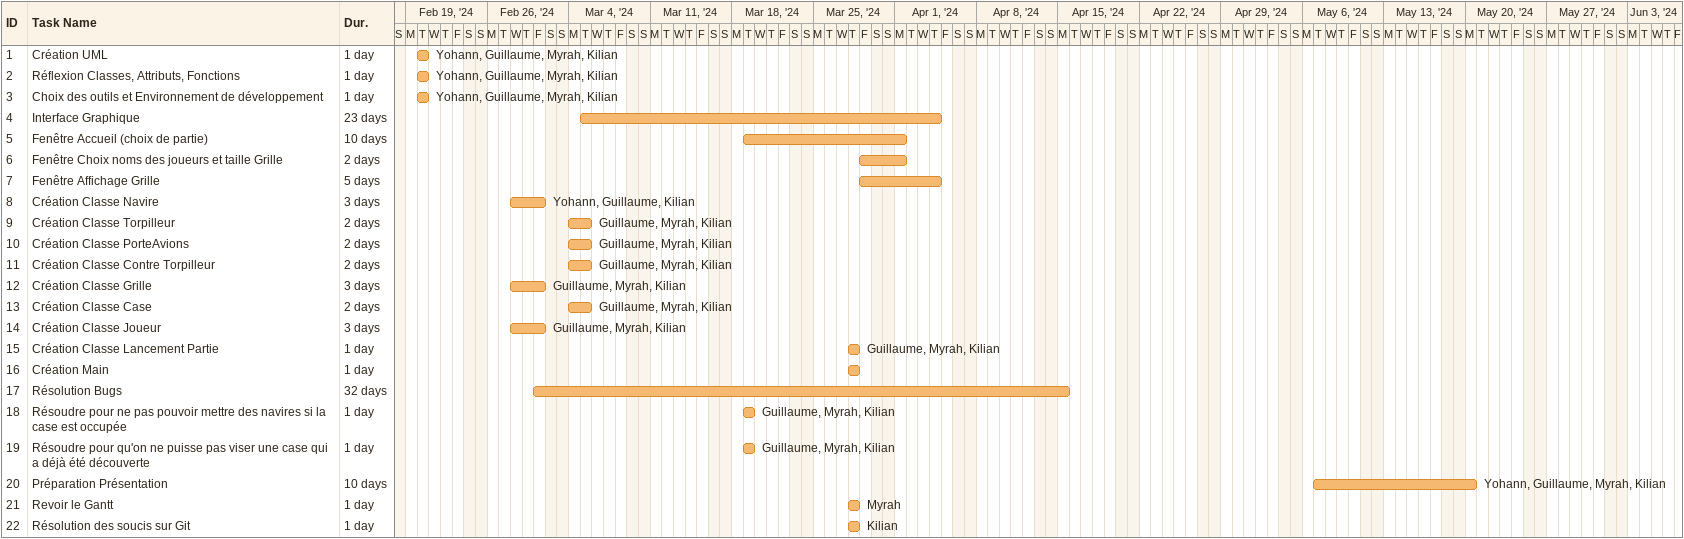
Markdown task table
| ID | Task | Duration | Start | Finish | Resources |
|---|---|---|---|---|---|
| 1 | Création UML | 1d | 2024-02-20 | 2024-02-20 | Yohann, Guillaume, Myrah, Kilian |
| 2 | Réflexion Classes, Attributs, Fonctions | 1d | 2024-02-20 | 2024-02-20 | Yohann, Guillaume, Myrah, Kilian |
| 3 | Choix des outils et Environnement de développement | 1d | 2024-02-20 | 2024-02-20 | Yohann, Guillaume, Myrah, Kilian |
| 4 | Interface Graphique | 23d | 2024-03-05 | 2024-04-04 |  |
| 5 | Fenêtre Accueil (choix de partie) | 10d | 2024-03-19 | 2024-04-01 |  |
| 6 | Fenêtre Choix noms des joueurs et taille Grille | 2d | 2024-03-29 | 2024-04-01 |  |
| 7 | Fenêtre Affichage Grille | 5d | 2024-03-29 | 2024-04-04 |  |
| 8 | Création Classe Navire | 3d | 2024-02-28 | 2024-03-01 | Yohann, Guillaume, Kilian |
| 9 | Création Classe Torpilleur | 2d | 2024-03-04 | 2024-03-05 | Guillaume, Myrah, Kilian |
| 10 | Création Classe PorteAvions | 2d | 2024-03-04 | 2024-03-05 | Guillaume, Myrah, Kilian |
| 11 | Création Classe Contre Torpilleur | 2d | 2024-03-04 | 2024-03-05 | Guillaume, Myrah, Kilian |
| 12 | Création Classe Grille | 3d | 2024-02-28 | 2024-03-01 | Guillaume, Myrah, Kilian |
| 13 | Création Classe Case | 2d | 2024-03-04 | 2024-03-05 | Guillaume, Myrah, Kilian |
| 14 | Création Classe Joueur | 3d | 2024-02-28 | 2024-03-01 | Guillaume, Myrah, Kilian |
| 15 | Création Classe Lancement Partie | 1d | 2024-03-28 | 2024-03-28 | Guillaume, Myrah, Kilian |
| 16 | Création Main | 1d | 2024-03-28 | 2024-03-28 |  |
| 17 | Résolution Bugs | 32d | 2024-03-01 | 2024-04-15 |  |
| 18 | Résoudre pour ne pas pouvoir mettre des navires si la case est occupée | 1d | 2024-03-19 | 2024-03-19 | Guillaume, Myrah, Kilian |
| 19 | Résoudre pour qu'on ne puisse pas viser une case qui a déjà été découverte | 1d | 2024-03-19 | 2024-03-19 | Guillaume, Myrah, Kilian |
| 20 | Préparation Présentation | 10d | 2024-05-07 | 2024-05-20 | Yohann, Guillaume, Myrah, Kilian |
| 21 | Revoir le Gantt | 1d | 2024-03-28 | 2024-03-28 | Myrah |
| 22 | Résolution des soucis sur Git | 1d | 2024-03-28 | 2024-03-28 | Kilian |
